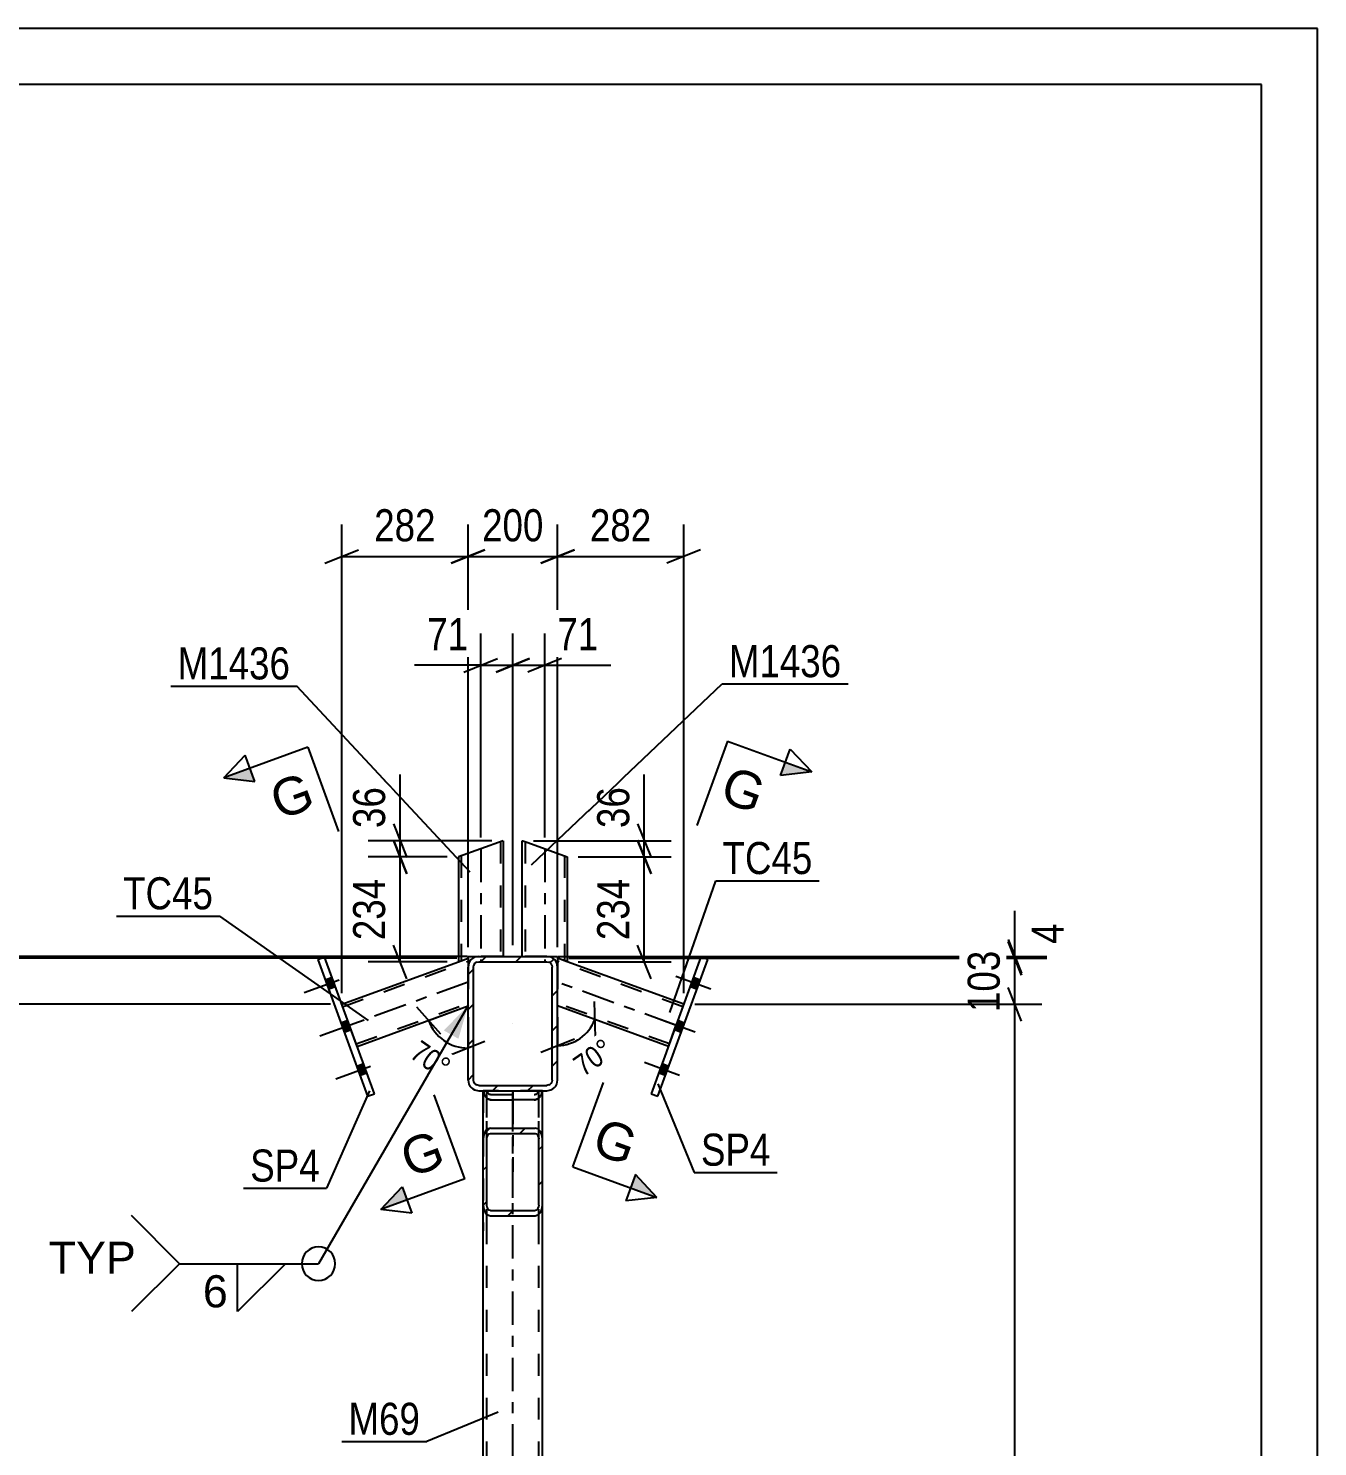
# Model space of a CAD drawing. Header units: millimetres. Extents: x -81 to 760, y -449 to 145.
# Drawn here: x 644.9 to 760.1, y 18.7 to 145.3 of the extents above; entities that cross this region are included whole.
import ezdxf

# ---------------------------------------------------------------- set-up
doc = ezdxf.new("R2010")
doc.units = ezdxf.units.MM
doc.linetypes.add('DXK_LINE_DOT2', pattern=[3.9198, 1.9599, -1.9599])
doc.linetypes.add('DXK_LINE_DOT3', pattern=[5.9187, 2.979, -0.9799, 0.9799, -0.9799])
doc.styles.add('Arial', font='ARIAL.TTF', dxfattribs={"height": 0.2})
doc.styles.add('Arial Narrow', font='ARIALN.TTF', dxfattribs={"height": 0.2})

# ---------------------------------------------------------------- blocks, each defined once
blk = doc.blocks.new('Unknown-389626899-1162 - 18990')
at = {"color": 5, "linetype": 'Continuous'}
for p, q in [((760.08, 145.34), (-80.92, 145.34)), ((760.08, -448.66), (760.08, 145.34)), ((755.08, 140.34), (-75.92, 140.34)), ((755.08, -443.66), (755.08, 140.34))]:
    blk.add_line(p, q, dxfattribs=at)
blk = doc.blocks.new('Part-389626899-42526 - 42467')
at = {"color": 2, "linetype": 'Continuous'}
for p, q in [((670.76, 62.21), (671.36, 62.43)), ((670.76, 62.21), (675.21, 49.99)), ((675.81, 50.21), (671.36, 62.43)), ((675.21, 49.99), (675.81, 50.21))]:
    blk.add_line(p, q, dxfattribs=at)
at = {"color": 7, "linetype": 'DXK_LINE_DOT3'}
blk.add_line((673.28, 56.21), (673.28, 56.21), dxfattribs=at)
blk = doc.blocks.new('Bolt-389626899-42652 - 42467')
at = {"linetype": 'Continuous'}
for points in [[(672.33, 59.76), (672.03, 60.59), (671.43, 60.37), (671.73, 59.54)], [(672.33, 59.76), (672.03, 60.59), (671.43, 60.37), (671.73, 59.54)], [(672.33, 59.76), (672.03, 60.59), (671.43, 60.37), (671.73, 59.54)], [(673.74, 55.91), (673.43, 56.74), (672.83, 56.52), (673.13, 55.69)], [(673.74, 55.91), (673.43, 56.74), (672.83, 56.52), (673.13, 55.69)], [(675.14, 52.06), (674.84, 52.88), (674.24, 52.66), (674.54, 51.84)], [(675.14, 52.06), (674.84, 52.88), (674.24, 52.66), (674.54, 51.84)], [(675.14, 52.06), (674.84, 52.88), (674.24, 52.66), (674.54, 51.84)]]:
    blk.add_hatch(color=1, dxfattribs=at).paths.add_polyline_path(points)
at = {"color": 1, "linetype": 'Continuous'}
for p, q in [((672.67, 60.35), (669.55, 59.22)), ((672.67, 60.35), (669.55, 59.22)), ((672.67, 60.35), (669.55, 59.22)), ((672.03, 60.59), (671.43, 60.37)), ((672.03, 60.59), (671.43, 60.37)), ((672.03, 60.59), (671.43, 60.37)), ((672.33, 59.76), (671.73, 59.54)), ((672.33, 59.76), (671.73, 59.54)), ((672.33, 59.76), (671.73, 59.54)), ((674.07, 56.5), (670.95, 55.36)), ((674.07, 56.5), (670.95, 55.36)), ((673.43, 56.74), (672.83, 56.52)), ((673.43, 56.74), (672.83, 56.52)), ((673.74, 55.91), (673.13, 55.69)), ((673.74, 55.91), (673.13, 55.69)), ((675.48, 52.65), (672.36, 51.51)), ((675.48, 52.65), (672.36, 51.51)), ((675.48, 52.65), (672.36, 51.51)), ((674.84, 52.88), (674.24, 52.66)), ((674.84, 52.88), (674.24, 52.66)), ((674.84, 52.88), (674.24, 52.66)), ((675.14, 52.06), (674.54, 51.84)), ((675.14, 52.06), (674.54, 51.84)), ((675.14, 52.06), (674.54, 51.84))]:
    blk.add_line(p, q, dxfattribs=at)
blk = doc.blocks.new('Part-389626899-42477 - 42467')
at = {"color": 7, "linetype": 'DXK_LINE_DOT2'}
for p, q in [((683.32, 61.99), (684.18, 62.31)), ((684.18, 62.16), (684.18, 61.79)), ((672.98, 57.98), (684.18, 62.05)), ((684.18, 61.52), (684.18, 58.05)), ((674.19, 54.67), (684.18, 58.3)), ((674.27, 54.44), (672.9, 58.2)), ((684.18, 58.05), (684.18, 58.09))]:
    blk.add_line(p, q, dxfattribs=at)
at = {"color": 2, "linetype": 'Continuous'}
for p, q in [((684.18, 62.31), (684.18, 62.27)), ((684.18, 62.27), (684.18, 61.79)), ((672.9, 58.2), (683.32, 61.99)), ((684.18, 61.79), (684.18, 61.52)), ((674.27, 54.44), (684.18, 58.05))]:
    blk.add_line(p, q, dxfattribs=at)
at = {"color": 7, "linetype": 'DXK_LINE_DOT3'}
blk.add_line((684.18, 60.18), (673.59, 56.32), dxfattribs=at)
blk = doc.blocks.new('Part-389626899-42524 - 42467')
at = {"color": 2, "linetype": 'Continuous'}
for p, q in [((692.18, 62.31), (692.18, 61.79)), ((692.18, 61.79), (692.18, 61.52)), ((703.45, 58.2), (693.03, 61.99)), ((702.09, 54.44), (692.18, 58.05))]:
    blk.add_line(p, q, dxfattribs=at)
at = {"color": 7, "linetype": 'DXK_LINE_DOT2'}
for p, q in [((693.03, 61.99), (692.18, 62.31)), ((692.18, 62.31), (692.18, 62.27)), ((692.18, 62.27), (692.18, 62.16)), ((703.37, 57.98), (692.18, 62.05)), ((692.18, 61.52), (692.18, 58.05)), ((702.17, 54.67), (692.18, 58.3)), ((702.09, 54.44), (703.45, 58.2))]:
    blk.add_line(p, q, dxfattribs=at)
at = {"color": 7, "linetype": 'DXK_LINE_DOT3'}
blk.add_line((702.77, 56.32), (692.18, 60.18), dxfattribs=at)
blk = doc.blocks.new('Part-389626899-42469 - 42467')
at = {"color": 7, "linetype": 'DXK_LINE_DOT2'}
for p, q in [((690.82, 50.48), (685.54, 50.48)), ((685.54, 50.48), (685.54, 37.96)), ((685.56, 50.48), (685.59, 50.26)), ((685.86, 37.96), (685.86, 50.48)), ((685.86, 50.48), (685.88, 50.48)), ((685.88, 50.45), (685.88, 50.48)), ((685.93, 49.75), (686.18, 49.68)), ((686.18, 50.15), (686.05, 50.19)), ((686.18, 50.15), (690.18, 50.15)), ((690.18, 49.68), (686.18, 49.68)), ((690.3, 50.19), (690.18, 50.15)), ((690.18, 49.68), (690.4, 49.75)), ((690.4, 49.75), (690.42, 49.75)), ((690.48, 50.48), (690.47, 50.45)), ((690.5, 37.96), (690.5, 50.48)), ((690.77, 50.26), (690.8, 50.48)), ((690.82, 37.96), (690.82, 50.48))]:
    blk.add_line(p, q, dxfattribs=at)
at = {"color": 7, "linetype": 'DXK_LINE_DOT3'}
blk.add_line((688.18, 40.92), (688.18, 50.48), dxfattribs=at)
at = {"color": 7, "linetype": 'DXK_LINE_DOT2'}
for centre, radius, start, end in [((686.43, 50.46), 0.863, 192.9984, 235.023), ((686.3, 50.54), 0.432, 192.9984, 235.023), ((690.05, 50.54), 0.432, 304.977, 347.0016), ((689.93, 50.46), 0.863, 304.977, 347.0016)]:
    blk.add_arc(centre, radius, start, end, dxfattribs=at)
blk = doc.blocks.new('Part-389626899-42489 - 42467')
at = {"linetype": 'Continuous'}
h = blk.add_hatch(dxfattribs=at)
h.set_pattern_fill('', scale=0.7, style=0, pattern_type=0)
h.set_pattern_definition([(45, (684.1773, 51.4387), (-1.57154, 1.57154), [])])
h.paths.add_polyline_path([(684.18, 61.52), (684.18, 51.44), (684.25, 51.07), (684.46, 50.76), (684.77, 50.55), (685.14, 50.48), (691.22, 50.48), (691.58, 50.55), (691.9, 50.76), (692.1, 51.07), (692.18, 51.44), (692.18, 61.52), (692.1, 61.89), (691.9, 62.2), (691.58, 62.41), (691.22, 62.48), (685.14, 62.48), (684.77, 62.41), (684.46, 62.2), (684.25, 61.89)])
h.paths.add_polyline_path([(684.8, 61.86), (684.95, 61.96), (685.14, 62), (691.22, 62), (691.4, 61.96), (691.56, 61.86), (691.66, 61.7), (691.7, 61.52), (691.7, 51.44), (691.66, 51.25), (691.56, 51.1), (691.4, 51), (691.22, 50.96), (685.14, 50.96), (684.95, 51), (684.8, 51.1), (684.69, 51.25), (684.66, 51.44), (684.66, 61.52), (684.69, 61.7)])
at = {"color": 2, "linetype": 'Continuous'}
for p, q in [((685.14, 62.48), (684.77, 62.41)), ((685.14, 62.48), (691.22, 62.48)), ((691.58, 62.41), (691.22, 62.48)), ((684.25, 61.89), (684.18, 61.52)), ((684.18, 51.44), (684.18, 61.52)), ((684.66, 61.52), (684.69, 61.7)), ((684.66, 51.44), (684.66, 61.52)), ((684.95, 61.96), (685.14, 62)), ((685.14, 62), (691.22, 62)), ((691.22, 62), (691.4, 61.96)), ((691.66, 61.7), (691.7, 61.52)), ((691.7, 51.44), (691.7, 61.52)), ((692.18, 61.52), (692.1, 61.89)), ((692.18, 51.44), (692.18, 61.52)), ((684.18, 51.44), (684.25, 51.07)), ((684.69, 51.25), (684.66, 51.44)), ((685.14, 50.96), (684.95, 51)), ((685.14, 50.96), (691.22, 50.96)), ((691.4, 51), (691.22, 50.96)), ((691.7, 51.44), (691.66, 51.25)), ((692.1, 51.07), (692.18, 51.44)), ((684.77, 50.55), (685.14, 50.48)), ((685.14, 50.48), (691.22, 50.48)), ((691.22, 50.48), (691.58, 50.55))]:
    blk.add_line(p, q, dxfattribs=at)
at = {"color": 7, "linetype": 'DXK_LINE_DOT3'}
blk.add_line((688.18, 56.48), (688.18, 56.48), dxfattribs=at)
at = {"color": 2, "linetype": 'Continuous'}
for centre, radius, start, end in [((685.14, 61.52), 0.96, 112.5, 157.5), ((691.22, 61.52), 0.96, 22.5, 67.5), ((685.14, 61.52), 0.48, 112.5, 157.5), ((691.22, 61.52), 0.48, 22.5, 67.5), ((685.14, 51.44), 0.96, 202.5, 247.5), ((685.14, 51.44), 0.48, 202.5, 247.5), ((691.22, 51.44), 0.48, 292.5, 337.5), ((691.22, 51.44), 0.96, 292.5, 337.5)]:
    blk.add_arc(centre, radius, start, end, dxfattribs=at)
blk = doc.blocks.new('Part-389626899-42473 - 42467')
at = {"color": 7, "linetype": 'DXK_LINE_DOT2'}
for p, q in [((685.54, 50.48), (690.82, 50.48)), ((685.54, 40.26), (685.54, 50.48)), ((685.86, -65.12), (685.86, 50.48)), ((690.5, -65.12), (690.5, 50.48)), ((690.82, 40.26), (690.82, 50.48)), ((685.54, -65.12), (685.54, -54.91)), ((690.82, -65.12), (690.82, -54.91)), ((690.82, -65.12), (685.54, -65.12))]:
    blk.add_line(p, q, dxfattribs=at)
at = {"color": 7, "linetype": 'DXK_LINE_DOT3'}
blk.add_line((688.18, -65.12), (688.18, 50.48), dxfattribs=at)
at = {"color": 2, "linetype": 'Continuous'}
for p, q in [((685.54, -54.91), (685.54, 40.26)), ((690.82, -54.91), (690.82, 40.26))]:
    blk.add_line(p, q, dxfattribs=at)
blk = doc.blocks.new('Part-389626899-42525 - 42467')
at = {"color": 2, "linetype": 'Continuous'}
for p, q in [((704.99, 62.43), (700.55, 50.21)), ((701.15, 49.99), (705.59, 62.21)), ((705.59, 62.21), (704.99, 62.43)), ((700.55, 50.21), (701.15, 49.99))]:
    blk.add_line(p, q, dxfattribs=at)
at = {"color": 7, "linetype": 'DXK_LINE_DOT3'}
blk.add_line((703.07, 56.21), (703.07, 56.21), dxfattribs=at)
blk = doc.blocks.new('Part-389626899-63506 - 42467')
at = {"color": 2, "linetype": 'Continuous'}
for p, q in [((687.32, 72.81), (683.32, 71.36)), ((687.32, 72.81), (687.32, 62.48)), ((683.32, 71.36), (683.32, 61.99)), ((683.32, 61.99), (684.18, 62.31)), ((684.18, 62.31), (684.18, 62.48)), ((684.18, 62.48), (685.14, 62.48))]:
    blk.add_line(p, q, dxfattribs=at)
at = {"color": 7, "linetype": 'DXK_LINE_DOT2'}
for p, q in [((687.08, 72.73), (687.08, 62.48)), ((683.56, 71.45), (683.56, 62.08)), ((683.56, 71.45), (683.58, 71.45)), ((687.32, 62.48), (685.14, 62.48))]:
    blk.add_line(p, q, dxfattribs=at)
at = {"color": 7, "linetype": 'DXK_LINE_DOT3'}
blk.add_line((685.32, 72.09), (685.32, 61.99), dxfattribs=at)
blk = doc.blocks.new('Part-389626899-42572 - 42467')
at = {"linetype": 'Continuous'}
h = blk.add_hatch(dxfattribs=at)
h.set_pattern_fill('', scale=0.7, style=0, pattern_type=0)
h.set_pattern_definition([(45, (685.5373, 40.2633), (-1.57154, 1.57154), [])])
h.paths.add_polyline_path([(685.54, 46.19), (685.54, 40.26), (685.59, 39.9), (685.72, 39.59), (685.93, 39.39), (686.18, 39.31), (690.18, 39.31), (690.42, 39.39), (690.63, 39.59), (690.77, 39.9), (690.82, 40.26), (690.82, 46.19), (690.77, 46.55), (690.63, 46.86), (690.42, 47.07), (690.18, 47.14), (686.18, 47.14), (685.93, 47.07), (685.72, 46.86), (685.59, 46.55)])
h.paths.add_polyline_path([(685.95, 46.53), (686.05, 46.63), (686.18, 46.67), (690.18, 46.67), (690.3, 46.63), (690.4, 46.53), (690.47, 46.37), (690.5, 46.19), (690.5, 40.26), (690.47, 40.08), (690.4, 39.93), (690.3, 39.83), (690.18, 39.79), (686.18, 39.79), (686.05, 39.83), (685.95, 39.93), (685.88, 40.08), (685.86, 40.26), (685.86, 46.19), (685.88, 46.37)])
at = {"color": 2, "linetype": 'Continuous'}
for p, q in [((685.54, 46.19), (685.54, 50.48)), ((690.82, 46.19), (690.82, 50.48)), ((686.18, 47.14), (685.93, 47.07)), ((686.18, 47.14), (690.18, 47.14)), ((690.42, 47.07), (690.18, 47.14)), ((685.59, 46.55), (685.54, 46.19)), ((685.54, 40.26), (685.54, 46.19)), ((685.86, 46.19), (685.88, 46.37)), ((685.86, 40.26), (685.86, 46.19)), ((686.05, 46.63), (686.18, 46.67)), ((686.18, 46.67), (690.18, 46.67)), ((690.18, 46.67), (690.3, 46.63)), ((690.47, 46.37), (690.5, 46.19)), ((690.5, 40.26), (690.5, 46.19)), ((690.82, 46.19), (690.77, 46.55)), ((690.82, 40.26), (690.82, 46.19)), ((685.54, 40.26), (685.59, 39.9)), ((685.88, 40.08), (685.86, 40.26)), ((685.93, 39.39), (686.18, 39.31)), ((686.18, 39.79), (686.05, 39.83)), ((686.18, 39.79), (690.18, 39.79)), ((686.18, 39.31), (690.18, 39.31)), ((690.3, 39.83), (690.18, 39.79)), ((690.18, 39.31), (690.42, 39.39)), ((690.5, 40.26), (690.47, 40.08)), ((690.77, 39.9), (690.82, 40.26))]:
    blk.add_line(p, q, dxfattribs=at)
at = {"color": 7, "linetype": 'DXK_LINE_DOT2'}
for p, q in [((690.82, 50.48), (685.54, 50.48)), ((685.59, 50.26), (685.56, 50.48)), ((685.86, 40.26), (685.86, 50.48)), ((685.88, 50.48), (685.88, 50.45)), ((686.18, 49.68), (685.93, 49.75)), ((686.05, 50.19), (686.18, 50.15)), ((686.18, 50.15), (690.18, 50.15)), ((686.18, 49.68), (690.18, 49.68)), ((690.18, 50.15), (690.3, 50.19)), ((690.42, 49.75), (690.18, 49.68)), ((690.47, 50.45), (690.48, 50.48)), ((690.5, 50.48), (690.48, 50.48)), ((690.5, 40.26), (690.5, 50.48)), ((690.8, 50.48), (690.77, 50.26)), ((685.54, 40.26), (685.54, 46.19)), ((690.82, 40.26), (690.82, 46.19))]:
    blk.add_line(p, q, dxfattribs=at)
at = {"color": 7, "linetype": 'DXK_LINE_DOT3'}
blk.add_line((688.18, 50.48), (688.18, 43.23), dxfattribs=at)
at = {"color": 7, "linetype": 'DXK_LINE_DOT2'}
for centre, radius, start, end in [((686.43, 50.46), 0.863, 192.9985, 235.0231), ((686.3, 50.54), 0.432, 192.9985, 235.0231), ((690.05, 50.54), 0.432, 304.9769, 347.0015), ((689.93, 50.46), 0.863, 304.9769, 347.0015)]:
    blk.add_arc(centre, radius, start, end, dxfattribs=at)
at = {"color": 2, "linetype": 'Continuous'}
for centre, radius, start, end in [((686.43, 46.36), 0.863, 124.9769, 167.0015), ((689.93, 46.36), 0.863, 12.9985, 55.0231), ((686.3, 46.28), 0.432, 124.9769, 167.0015), ((690.05, 46.28), 0.432, 12.9985, 55.0231), ((686.43, 40.09), 0.863, 192.9985, 235.0231), ((686.3, 40.18), 0.432, 192.9985, 235.0231), ((690.05, 40.18), 0.432, 304.9769, 347.0015), ((689.93, 40.09), 0.863, 304.9769, 347.0015)]:
    blk.add_arc(centre, radius, start, end, dxfattribs=at)
blk = doc.blocks.new('Part-389626899-63502 - 42467')
at = {"color": 2, "linetype": 'Continuous'}
for p, q in [((689.03, 62.48), (689.03, 72.81)), ((689.03, 72.81), (689.07, 72.8)), ((689.07, 72.8), (689.17, 72.76)), ((689.17, 72.76), (689.51, 72.64)), ((689.51, 72.64), (693.03, 71.36)), ((693.03, 71.36), (693.03, 61.99)), ((691.22, 62.48), (692.18, 62.48)), ((692.18, 62.48), (692.18, 62.31)), ((693, 62.01), (692.18, 62.31)), ((693.03, 61.99), (693, 62.01))]:
    blk.add_line(p, q, dxfattribs=at)
at = {"color": 7, "linetype": 'DXK_LINE_DOT2'}
for p, q in [((689.17, 72.76), (689.42, 72.67)), ((689.27, 72.72), (689.27, 62.48)), ((689.27, 72.72), (689.29, 72.72)), ((689.33, 72.7), (689.51, 72.64)), ((692.79, 71.44), (692.79, 62.08)), ((691.22, 62.48), (689.03, 62.48)), ((692.79, 62.08), (692.55, 62.17))]:
    blk.add_line(p, q, dxfattribs=at)
at = {"color": 7, "linetype": 'DXK_LINE_DOT3'}
blk.add_line((691.03, 72.08), (691.03, 61.99), dxfattribs=at)
blk = doc.blocks.new('Bolt-389626899-42651 - 42467')
at = {"linetype": 'Continuous'}
for points in [[(704.62, 59.54), (704.92, 60.37), (704.32, 60.59), (704.02, 59.76)], [(704.62, 59.54), (704.92, 60.37), (704.32, 60.59), (704.02, 59.76)], [(704.62, 59.54), (704.92, 60.37), (704.32, 60.59), (704.02, 59.76)], [(703.22, 55.69), (703.52, 56.52), (702.92, 56.74), (702.62, 55.91)], [(703.22, 55.69), (703.52, 56.52), (702.92, 56.74), (702.62, 55.91)], [(701.82, 51.84), (702.12, 52.66), (701.52, 52.88), (701.22, 52.06)], [(701.82, 51.84), (702.12, 52.66), (701.52, 52.88), (701.22, 52.06)], [(701.82, 51.84), (702.12, 52.66), (701.52, 52.88), (701.22, 52.06)]]:
    blk.add_hatch(color=1, dxfattribs=at).paths.add_polyline_path(points)
at = {"color": 1, "linetype": 'Continuous'}
for p, q in [((705.86, 59.56), (702.74, 60.69)), ((705.86, 59.56), (702.74, 60.69)), ((705.86, 59.56), (702.74, 60.69)), ((704.62, 59.54), (704.02, 59.76)), ((704.62, 59.54), (704.02, 59.76)), ((704.62, 59.54), (704.02, 59.76)), ((704.92, 60.37), (704.32, 60.59)), ((704.92, 60.37), (704.32, 60.59)), ((704.92, 60.37), (704.32, 60.59)), ((704.46, 55.71), (701.34, 56.84)), ((704.46, 55.71), (701.34, 56.84)), ((703.22, 55.69), (702.62, 55.91)), ((703.22, 55.69), (702.62, 55.91)), ((703.52, 56.52), (702.92, 56.74)), ((703.52, 56.52), (702.92, 56.74)), ((703.06, 51.85), (699.94, 52.99)), ((703.06, 51.85), (699.94, 52.99)), ((703.06, 51.85), (699.94, 52.99)), ((701.82, 51.84), (701.22, 52.06)), ((701.82, 51.84), (701.22, 52.06)), ((701.82, 51.84), (701.22, 52.06)), ((702.12, 52.66), (701.52, 52.88)), ((702.12, 52.66), (701.52, 52.88)), ((702.12, 52.66), (701.52, 52.88))]:
    blk.add_line(p, q, dxfattribs=at)
blk = doc.blocks.new('StraightDimension-389626899-44467 - 42467')
at = {"color": 7, "linetype": 'Continuous'}
for p, q in [((692.18, 63.31), (692.18, 101.04)), ((703.45, 59.2), (703.45, 101.04)), ((690.68, 97.59), (693.68, 98.79)), ((704.95, 98.79), (701.95, 97.59)), ((692.18, 98.19), (703.45, 98.19))]:
    blk.add_line(p, q, dxfattribs=at)
at = {"color": 0}
blk.add_wipeout([(701.16, 98.94), (701.16, 103.14), (694.47, 103.14), (694.47, 98.94)], dxfattribs=at)
at = {"color": 3, "style": 'Arial Narrow'}
blk.add_text('282', height=2.863, dxfattribs=at).set_placement((695.07, 99.54))
blk = doc.blocks.new('StraightDimension-389626899-44468 - 42467')
at = {"color": 7, "linetype": 'Continuous'}
for p, q in [((684.18, 63.31), (684.18, 101.04)), ((692.18, 63.31), (692.18, 101.04)), ((682.68, 97.59), (685.68, 98.79)), ((693.68, 98.79), (690.68, 97.59)), ((684.18, 98.19), (692.18, 98.19))]:
    blk.add_line(p, q, dxfattribs=at)
at = {"color": 0}
blk.add_wipeout([(691.52, 98.94), (691.52, 103.14), (684.84, 103.14), (684.84, 98.94)], dxfattribs=at)
at = {"color": 3, "style": 'Arial Narrow'}
blk.add_text('200', height=2.863, dxfattribs=at).set_placement((685.44, 99.54))
blk = doc.blocks.new('StraightDimension-389626899-44469 - 42467')
at = {"color": 7, "linetype": 'Continuous'}
for p, q in [((672.9, 59.2), (672.9, 101.04)), ((684.18, 63.31), (684.18, 101.04)), ((671.4, 97.59), (674.4, 98.79)), ((685.68, 98.79), (682.68, 97.59)), ((672.9, 98.19), (684.18, 98.19))]:
    blk.add_line(p, q, dxfattribs=at)
at = {"color": 0}
blk.add_wipeout([(681.88, 98.94), (681.88, 103.14), (675.2, 103.14), (675.2, 98.94)], dxfattribs=at)
at = {"color": 3, "style": 'Arial Narrow'}
blk.add_text('282', height=2.863, dxfattribs=at).set_placement((675.8, 99.54))
blk = doc.blocks.new('StraightDimension-389626899-71982 - 42467')
at = {"color": 7, "linetype": 'Continuous'}
for p, q in [((699.33, 72.86), (700.53, 69.86)), ((694.03, 71.36), (702.33, 71.36)), ((699.93, 61.99), (699.93, 71.36)), ((700.53, 60.49), (699.33, 63.49)), ((694.03, 61.99), (702.33, 61.99))]:
    blk.add_line(p, q, dxfattribs=at)
at = {"color": 0}
blk.add_wipeout([(699.18, 70.02), (694.98, 70.02), (694.98, 63.33), (699.18, 63.33)], dxfattribs=at)
at = {"color": 3, "style": 'Arial Narrow'}
blk.add_text('234', height=2.863, rotation=90.0002, dxfattribs=at).set_placement((698.58, 63.93))
blk = doc.blocks.new('StraightDimension-389626899-44862 - 42467')
at = {"color": 7, "linetype": 'Continuous'}
for p, q in [((637.03, 62.48), (637.03, 66.56)), ((637.03, 62.48), (637.03, 66.56)), ((636.43, 63.98), (637.63, 60.98)), ((637.63, 60.81), (636.43, 63.81)), ((684.14, 62.48), (634.63, 62.48)), ((683.18, 62.31), (634.63, 62.31)), ((637.03, 62.31), (637.03, 62.48))]:
    blk.add_line(p, q, dxfattribs=at)
at = {"color": 0}
blk.add_wipeout([(641.98, 66.03), (637.78, 66.03), (637.78, 63), (641.98, 63)], dxfattribs=at)
at = {"color": 3, "style": 'Arial Narrow'}
blk.add_text('4', height=2.86, rotation=90.0002, dxfattribs=at).set_placement((641.38, 63.6))
blk = doc.blocks.new('StraightDimension-389626899-44863 - 42467')
at = {"color": 7, "linetype": 'Continuous'}
for p, q in [((636.43, 63.81), (637.63, 60.81)), ((683.18, 62.31), (634.18, 62.31)), ((637.03, 58.2), (637.03, 62.31)), ((637.63, 56.7), (636.43, 59.7)), ((671.9, 58.2), (634.18, 58.2))]:
    blk.add_line(p, q, dxfattribs=at)
at = {"color": 0}
blk.add_wipeout([(636.28, 63.6), (632.08, 63.6), (632.08, 56.91), (636.28, 56.91)], dxfattribs=at)
at = {"color": 3, "style": 'Arial Narrow'}
blk.add_text('103', height=2.863, rotation=90.0002, dxfattribs=at).set_placement((635.68, 57.51))
blk = doc.blocks.new('StraightDimension-389626899-44864 - 42467')
at = {"color": 7, "linetype": 'Continuous'}
blk.add_line((671.9, 58.2), (634.18, 58.2), dxfattribs=at)
blk = doc.blocks.new('AngleDimension-389626899-45075 - 42467')
at = {"color": 7, "linetype": 'Continuous'}
for p, q in [((679.57, 57.97), (681.72, 55.56)), ((680.65, 56.76), (684.18, 58.05)), ((684.18, 54.29), (684.18, 58.05)), ((684.18, 57.05), (684.18, 54.29)), ((685.68, 54.89), (682.68, 53.69))]:
    blk.add_line(p, q, dxfattribs=at)
blk.add_arc((684.18, 58.05), 3.76, 199.9997, 270, dxfattribs=at)
at = {"color": 0}
blk.add_wipeout([(681.84, 50.95), (683.44, 53.24), (679.91, 55.71), (678.31, 53.42)], dxfattribs=at)
at = {"color": 3, "style": 'Arial Narrow'}
blk.add_text('70°', height=1.909, rotation=-35.002, dxfattribs=at).set_placement((678.87, 53.52))
blk = doc.blocks.new('AngleDimension-389626899-45081 - 42467')
at = {"color": 7, "linetype": 'Continuous'}
for p, q in [((695.44, 58.46), (695.55, 55.23)), ((695.5, 56.84), (692.18, 58.05)), ((692.18, 54.52), (692.18, 58.05)), ((692.18, 57.05), (692.18, 54.52)), ((690.68, 53.92), (693.68, 55.12))]:
    blk.add_line(p, q, dxfattribs=at)
blk.add_arc((692.18, 58.05), 3.53, 270, 340.0003, dxfattribs=at)
at = {"color": 0}
blk.add_wipeout([(697.92, 53.61), (696.31, 55.9), (692.78, 53.43), (694.39, 51.14)], dxfattribs=at)
at = {"color": 3, "style": 'Arial Narrow'}
blk.add_text('70°', height=1.909, rotation=35.002, dxfattribs=at).set_placement((694.49, 51.69))
blk = doc.blocks.new('StraightDimension-389626899-45124 - 42467')
at = {"color": 7, "linetype": 'Continuous'}
for p, q in [((733.03, 62.48), (733.03, 66.56)), ((733.03, 62.48), (733.03, 66.56)), ((732.43, 63.98), (733.63, 60.98)), ((733.63, 60.81), (732.43, 63.81)), ((692.22, 62.48), (735.88, 62.48)), ((693.18, 62.31), (735.88, 62.31)), ((733.03, 62.31), (733.03, 62.48))]:
    blk.add_line(p, q, dxfattribs=at)
at = {"color": 0}
blk.add_wipeout([(737.98, 66.03), (733.78, 66.03), (733.78, 63), (737.98, 63)], dxfattribs=at)
at = {"color": 3, "style": 'Arial Narrow'}
blk.add_text('4', height=2.86, rotation=90.0002, dxfattribs=at).set_placement((737.38, 63.6))
blk = doc.blocks.new('StraightDimension-389626899-45125 - 42467')
at = {"color": 7, "linetype": 'Continuous'}
for p, q in [((732.43, 63.81), (733.63, 60.81)), ((693.18, 62.31), (735.43, 62.31)), ((733.03, 58.2), (733.03, 62.31)), ((733.63, 56.7), (732.43, 59.7)), ((704.45, 58.2), (735.43, 58.2))]:
    blk.add_line(p, q, dxfattribs=at)
at = {"color": 0}
blk.add_wipeout([(732.28, 63.6), (728.08, 63.6), (728.08, 56.91), (732.28, 56.91)], dxfattribs=at)
at = {"color": 3, "style": 'Arial Narrow'}
blk.add_text('103', height=2.863, rotation=90.0002, dxfattribs=at).set_placement((731.68, 57.51))
blk = doc.blocks.new('StraightDimension-389626899-45126 - 42467')
at = {"color": 7, "linetype": 'Continuous'}
for p, q in [((733.63, 56.7), (732.43, 59.7)), ((704.45, 58.2), (735.43, 58.2)), ((733.03, -71.84), (733.03, 58.2))]:
    blk.add_line(p, q, dxfattribs=at)
blk = doc.blocks.new('StraightDimension-389626899-71889 - 42467')
at = {"color": 7, "linetype": 'Continuous'}
for p, q in [((688.18, 63.48), (688.18, 91.32)), ((691.03, 73.08), (691.03, 91.32)), ((686.68, 87.87), (689.68, 89.07)), ((692.53, 89.07), (689.53, 87.87)), ((688.18, 88.47), (691.03, 88.47)), ((691.03, 88.47), (696.94, 88.47)), ((691.03, 88.47), (696.94, 88.47))]:
    blk.add_line(p, q, dxfattribs=at)
at = {"color": 0}
blk.add_wipeout([(696.41, 89.22), (696.41, 93.42), (691.56, 93.42), (691.56, 89.22)], dxfattribs=at)
at = {"color": 3, "style": 'Arial Narrow'}
blk.add_text('71', height=2.863, dxfattribs=at).set_placement((692.16, 89.82))
blk = doc.blocks.new('StraightDimension-389626899-71890 - 42467')
at = {"color": 7, "linetype": 'Continuous'}
for p, q in [((685.32, 73.09), (685.32, 91.32)), ((688.18, 63.48), (688.18, 91.32)), ((683.82, 87.87), (686.82, 89.07)), ((689.68, 89.07), (686.68, 87.87)), ((685.32, 88.47), (679.41, 88.47)), ((685.32, 88.47), (679.41, 88.47)), ((685.32, 88.47), (688.18, 88.47))]:
    blk.add_line(p, q, dxfattribs=at)
at = {"color": 0}
blk.add_wipeout([(684.79, 89.22), (684.79, 93.42), (679.94, 93.42), (679.94, 89.22)], dxfattribs=at)
at = {"color": 3, "style": 'Arial Narrow'}
blk.add_text('71', height=2.863, dxfattribs=at).set_placement((680.54, 89.82))
blk = doc.blocks.new('StraightDimension-389626899-71930 - 42467')
at = {"color": 7, "linetype": 'Continuous'}
for p, q in [((678.12, 72.81), (678.12, 78.72)), ((678.12, 72.81), (678.12, 78.72)), ((677.52, 74.31), (678.72, 71.31)), ((686.32, 72.81), (675.27, 72.81)), ((678.72, 69.86), (677.52, 72.86)), ((678.12, 71.36), (678.12, 72.81)), ((682.32, 71.36), (675.27, 71.36))]:
    blk.add_line(p, q, dxfattribs=at)
at = {"color": 0}
blk.add_wipeout([(677.37, 78.2), (673.17, 78.2), (673.17, 73.34), (677.37, 73.34)], dxfattribs=at)
at = {"color": 3, "style": 'Arial Narrow'}
blk.add_text('36', height=2.863, rotation=90.0002, dxfattribs=at).set_placement((676.77, 73.94))
blk = doc.blocks.new('StraightDimension-389626899-71931 - 42467')
at = {"color": 7, "linetype": 'Continuous'}
for p, q in [((677.52, 72.86), (678.72, 69.86)), ((682.32, 71.36), (675.27, 71.36)), ((678.12, 61.99), (678.12, 71.36)), ((678.72, 60.49), (677.52, 63.49)), ((682.32, 61.99), (675.27, 61.99))]:
    blk.add_line(p, q, dxfattribs=at)
at = {"color": 0}
blk.add_wipeout([(677.37, 70.02), (673.17, 70.02), (673.17, 63.33), (677.37, 63.33)], dxfattribs=at)
at = {"color": 3, "style": 'Arial Narrow'}
blk.add_text('234', height=2.863, rotation=90.0002, dxfattribs=at).set_placement((676.77, 63.93))
blk = doc.blocks.new('StraightDimension-389626899-71981 - 42467')
at = {"color": 7, "linetype": 'Continuous'}
for p, q in [((699.93, 72.81), (699.93, 78.72)), ((699.93, 72.81), (699.93, 78.72)), ((699.33, 74.31), (700.53, 71.31)), ((690.03, 72.81), (702.33, 72.81)), ((700.53, 69.86), (699.33, 72.86)), ((699.93, 71.36), (699.93, 72.81)), ((694.03, 71.36), (702.33, 71.36))]:
    blk.add_line(p, q, dxfattribs=at)
at = {"color": 0}
blk.add_wipeout([(699.18, 78.19), (694.98, 78.19), (694.98, 73.34), (699.18, 73.34)], dxfattribs=at)
at = {"color": 3, "style": 'Arial Narrow'}
blk.add_text('36', height=2.863, rotation=90.0002, dxfattribs=at).set_placement((698.58, 73.94))
blk = doc.blocks.new('SectionMark-389626899-46638 - 42467')
at = {"linetype": 'Continuous'}
for points in [[(664.7, 79.27), (665.13, 78.1), (662.35, 78.41)], [(678.3, 41.91), (678.73, 40.73), (676.38, 39.88)]]:
    blk.add_hatch(color=6, dxfattribs=at).paths.add_polyline_path(points)
at = {"color": 6, "linetype": 'Continuous'}
for p, q in [((662.35, 78.41), (664.27, 80.44)), ((665.13, 78.1), (664.27, 80.44)), ((662.35, 78.41), (665.13, 78.1)), ((676.38, 39.88), (678.3, 41.91)), ((678.3, 41.91), (679.15, 39.56)), ((679.15, 39.56), (676.38, 39.88))]:
    blk.add_line(p, q, dxfattribs=at)
at = {"color": 0, "linetype": 'Continuous'}
for points in [[(670.73, 75.88), (669.53, 79.16), (666.12, 77.92), (667.31, 74.63)], [(682.36, 43.92), (681.16, 47.21), (677.75, 45.96), (678.95, 42.68)]]:
    blk.add_wipeout(points, dxfattribs=at)
at = {"color": 6, "linetype": 'Continuous'}
for p, q in [((669.87, 81.15), (662.35, 78.41)), ((669.87, 81.15), (672.61, 73.63)), ((683.9, 42.61), (681.16, 50.13)), ((683.9, 42.61), (676.38, 39.88))]:
    blk.add_line(p, q, dxfattribs=at)
at = {"color": 3, "linetype": 'Continuous', "style": 'Arial'}
for p in [(667.31, 74.63), (678.95, 42.68)]:
    blk.add_text('G', height=3.34, rotation=20.002, dxfattribs=at).set_placement(p)
blk = doc.blocks.new('Mark-389626899-45055 - 42467')
at = {"color": 0}
blk.add_wipeout([(711.2, 43.79), (711.2, 46.79), (704.99, 46.79), (704.99, 43.79)], dxfattribs=at)
blk.add_wipeout([(711.2, 43.79), (711.2, 46.79), (704.99, 46.79), (704.99, 43.79)], dxfattribs=at)
at = {"color": 30, "linetype": 'Continuous'}
for p, q in [((701.14, 51.09), (704.39, 43.19)), ((704.39, 43.19), (711.8, 43.19))]:
    blk.add_line(p, q, dxfattribs=at)
at = {"color": 3, "style": 'Arial Narrow'}
blk.add_text('SP4', height=2.863, dxfattribs=at).set_placement((704.99, 43.79))
blk = doc.blocks.new('Mark-389626899-60586 - 42467')
at = {"color": 0}
blk.add_wipeout([(679.89, 19.76), (679.89, 22.76), (673.5, 22.76), (673.5, 19.76)], dxfattribs=at)
blk.add_wipeout([(679.89, 19.76), (679.89, 22.76), (673.5, 22.76), (673.5, 19.76)], dxfattribs=at)
at = {"color": 30, "linetype": 'Continuous'}
for p in [(686.86, 21.79), (672.9, 19.16)]:
    blk.add_line(p, (680.49, 19.16), dxfattribs=at)
at = {"color": 3, "style": 'Arial Narrow'}
blk.add_text('M69', height=2.863, dxfattribs=at).set_placement((673.5, 19.76))
blk = doc.blocks.new('SectionMark-389626899-46945 - 42467')
at = {"linetype": 'Continuous'}
for points in [[(712.11, 78.64), (712.53, 79.81), (714.88, 78.96)], [(698.7, 41.82), (699.13, 42.99), (701.05, 40.96)]]:
    blk.add_hatch(color=6, dxfattribs=at).paths.add_polyline_path(points)
at = {"color": 6, "linetype": 'Continuous'}
for p, q in [((712.11, 78.64), (712.96, 80.99)), ((712.96, 80.99), (714.88, 78.96)), ((714.88, 78.96), (712.11, 78.64)), ((699.13, 42.99), (698.28, 40.64)), ((701.05, 40.96), (699.13, 42.99)), ((701.05, 40.96), (698.28, 40.64))]:
    blk.add_line(p, q, dxfattribs=at)
at = {"color": 0, "linetype": 'Continuous'}
for points in [[(709.92, 75.18), (711.12, 78.47), (707.71, 79.71), (706.51, 76.42)], [(698.48, 43.76), (699.68, 47.05), (696.27, 48.29), (695.07, 45)]]:
    blk.add_wipeout(points, dxfattribs=at)
at = {"color": 6, "linetype": 'Continuous'}
for p, q in [((707.36, 81.7), (704.63, 74.18)), ((707.36, 81.7), (714.88, 78.96)), ((693.54, 43.7), (696.27, 51.22)), ((693.54, 43.7), (701.05, 40.96))]:
    blk.add_line(p, q, dxfattribs=at)
at = {"color": 3, "linetype": 'Continuous', "style": 'Arial'}
for p in [(706.51, 76.42), (695.07, 45)]:
    blk.add_text('G', height=3.34, rotation=-20.002, dxfattribs=at).set_placement(p)
blk = doc.blocks.new('Mark-389626899-45049 - 42467')
at = {"color": 0}
blk.add_wipeout([(714.96, 69.83), (714.96, 72.83), (706.92, 72.83), (706.92, 69.83)], dxfattribs=at)
blk.add_wipeout([(714.96, 69.83), (714.96, 72.83), (706.92, 72.83), (706.92, 69.83)], dxfattribs=at)
at = {"color": 30, "linetype": 'Continuous'}
for p, q in [((702.21, 57.47), (706.32, 69.23)), ((706.32, 69.23), (715.56, 69.23))]:
    blk.add_line(p, q, dxfattribs=at)
at = {"color": 3, "style": 'Arial Narrow'}
blk.add_text('TC45', height=2.863, dxfattribs=at).set_placement((706.92, 69.83))
blk = doc.blocks.new('Mark-389626899-71924 - 42467')
at = {"color": 0}
blk.add_wipeout([(717.53, 87.41), (717.53, 90.41), (707.48, 90.41), (707.48, 87.41)], dxfattribs=at)
blk.add_wipeout([(717.53, 87.41), (717.53, 90.41), (707.48, 90.41), (707.48, 87.41)], dxfattribs=at)
at = {"color": 30, "linetype": 'Continuous'}
for p, q in [((689.85, 70.64), (706.88, 86.81)), ((706.88, 86.81), (718.13, 86.81))]:
    blk.add_line(p, q, dxfattribs=at)
at = {"color": 3, "style": 'Arial Narrow'}
blk.add_text('M1436', height=2.863, dxfattribs=at).set_placement((707.48, 87.41))
blk = doc.blocks.new('Mark-389626899-45024 - 42467')
at = {"color": 0}
blk.add_wipeout([(661.41, 66.68), (661.41, 69.68), (653.37, 69.68), (653.37, 66.68)], dxfattribs=at)
blk.add_wipeout([(661.41, 66.68), (661.41, 69.68), (653.37, 69.68), (653.37, 66.68)], dxfattribs=at)
at = {"color": 30, "linetype": 'Continuous'}
for p in [(652.77, 66.08), (675.28, 56.75)]:
    blk.add_line(p, (662.01, 66.08), dxfattribs=at)
at = {"color": 3, "style": 'Arial Narrow'}
blk.add_text('TC45', height=2.863, dxfattribs=at).set_placement((653.37, 66.68))
blk = doc.blocks.new('Mark-389626899-45027 - 42467')
at = {"color": 0}
blk.add_wipeout([(670.93, 42.37), (670.93, 45.37), (664.72, 45.37), (664.72, 42.37)], dxfattribs=at)
blk.add_wipeout([(670.93, 42.37), (670.93, 45.37), (664.72, 45.37), (664.72, 42.37)], dxfattribs=at)
at = {"color": 30, "linetype": 'Continuous'}
for p in [(675.38, 50.47), (664.12, 41.77)]:
    blk.add_line(p, (671.53, 41.77), dxfattribs=at)
at = {"color": 3, "style": 'Arial Narrow'}
blk.add_text('SP4', height=2.863, dxfattribs=at).set_placement((664.72, 42.37))
blk = doc.blocks.new('WeldMark-389626899-71285 - 42467')
at = {"linetype": 'Continuous'}
blk.add_hatch(color=30, dxfattribs=at).paths.add_polyline_path([(682.02, 55.87), (684.18, 58.09), (683.32, 55.12)])
at = {"color": 30, "linetype": 'Continuous'}
for p in [(684.18, 58.09), (658.39, 35.04)]:
    blk.add_line(p, (670.82, 35.04), dxfattribs=at)
at = {"color": 3, "linetype": 'Continuous'}
for p, q in [((658.39, 35.04), (654.11, 39.33)), ((658.39, 35.04), (654.11, 30.76)), ((663.58, 35.04), (667.86, 35.04)), ((667.86, 35.04), (663.58, 30.76)), ((663.58, 30.76), (663.58, 35.04))]:
    blk.add_line(p, q, dxfattribs=at)
for start, end in [(90, 270), (270, 90)]:
    blk.add_arc((670.82, 35.04), 1.5, start, end, dxfattribs=at)
at = {"color": 0}
blk.add_wipeout([(662.92, 30.94), (662.92, 34.34), (660.29, 34.34), (660.29, 30.94)], dxfattribs=at)
at = {"color": 3, "style": 'Arial'}
blk.add_text('6', height=2.87, dxfattribs=at).set_placement((660.49, 31.14))
at = {"color": 0, "linetype": 'Continuous'}
blk.add_wipeout([(654.49, 34.14), (654.49, 37.14), (646.72, 37.14), (646.72, 34.14)], dxfattribs=at)
blk.add_wipeout([(654.49, 34.14), (654.49, 37.14), (646.72, 37.14), (646.72, 34.14)], dxfattribs=at)
at = {"color": 3, "linetype": 'Continuous', "style": 'Arial'}
blk.add_text('TYP', height=2.865, dxfattribs=at).set_placement((646.72, 34.14))
blk = doc.blocks.new('Mark-389626899-71918 - 42467')
at = {"color": 0}
blk.add_wipeout([(668.29, 87.21), (668.29, 90.21), (658.24, 90.21), (658.24, 87.21)], dxfattribs=at)
blk.add_wipeout([(668.29, 87.21), (668.29, 90.21), (658.24, 90.21), (658.24, 87.21)], dxfattribs=at)
at = {"color": 30, "linetype": 'Continuous'}
for p in [(657.64, 86.61), (684.36, 70.01)]:
    blk.add_line(p, (668.89, 86.61), dxfattribs=at)
at = {"color": 3, "style": 'Arial Narrow'}
blk.add_text('M1436', height=2.863, dxfattribs=at).set_placement((658.24, 87.21))

msp = doc.modelspace()

# ---------------------------------------------------------------- block references
for name in ['Unknown-389626899-1162 - 18990', 'Part-389626899-63506 - 42467', 'Part-389626899-63502 - 42467', 'Part-389626899-42526 - 42467', 'Part-389626899-42477 - 42467', 'Part-389626899-42489 - 42467', 'Part-389626899-42524 - 42467', 'Part-389626899-42525 - 42467', 'Bolt-389626899-42652 - 42467', 'Bolt-389626899-42651 - 42467', 'Part-389626899-42469 - 42467', 'Part-389626899-42473 - 42467', 'Part-389626899-42572 - 42467']:
    msp.add_blockref(name, (0, 0))

# ---------------------------------------------------------------- next in the draw order: block references
for name in ['StraightDimension-389626899-44467 - 42467', 'AngleDimension-389626899-45081 - 42467', 'Mark-389626899-60586 - 42467']:
    msp.add_blockref(name, (0, 0))

# ---------------------------------------------------------------- next in the draw order: block references
msp.add_blockref('StraightDimension-389626899-44468 - 42467', (0, 0))

# ---------------------------------------------------------------- next in the draw order: block references
for name in ['StraightDimension-389626899-44469 - 42467', 'StraightDimension-389626899-71982 - 42467']:
    msp.add_blockref(name, (0, 0))

# ---------------------------------------------------------------- next in the draw order: block references
for name in ['StraightDimension-389626899-44862 - 42467', 'StraightDimension-389626899-45124 - 42467']:
    msp.add_blockref(name, (0, 0))

# ---------------------------------------------------------------- next in the draw order: block references
for name in ['StraightDimension-389626899-44863 - 42467', 'StraightDimension-389626899-45125 - 42467']:
    msp.add_blockref(name, (0, 0))

# ---------------------------------------------------------------- next in the draw order: block references
for name in ['StraightDimension-389626899-71889 - 42467', 'StraightDimension-389626899-44864 - 42467', 'StraightDimension-389626899-45126 - 42467', 'AngleDimension-389626899-45075 - 42467']:
    msp.add_blockref(name, (0, 0))

# ---------------------------------------------------------------- next in the draw order: block references
for name in ['StraightDimension-389626899-71890 - 42467', 'Mark-389626899-45055 - 42467']:
    msp.add_blockref(name, (0, 0))

# ---------------------------------------------------------------- next in the draw order: block references
for name in ['StraightDimension-389626899-71930 - 42467', 'StraightDimension-389626899-71981 - 42467']:
    msp.add_blockref(name, (0, 0))

# ---------------------------------------------------------------- next in the draw order: block references
for name in ['SectionMark-389626899-46945 - 42467', 'StraightDimension-389626899-71931 - 42467']:
    msp.add_blockref(name, (0, 0))

# ---------------------------------------------------------------- next in the draw order: block references
for name in ['SectionMark-389626899-46638 - 42467', 'Mark-389626899-45049 - 42467']:
    msp.add_blockref(name, (0, 0))

# ---------------------------------------------------------------- next in the draw order: block references
for name in ['Mark-389626899-71924 - 42467', 'Mark-389626899-45024 - 42467', 'Mark-389626899-45027 - 42467']:
    msp.add_blockref(name, (0, 0))

# ---------------------------------------------------------------- next in the draw order: block references
for name in ['Mark-389626899-71918 - 42467', 'WeldMark-389626899-71285 - 42467']:
    msp.add_blockref(name, (0, 0))

doc.saveas('drawing.dxf')
